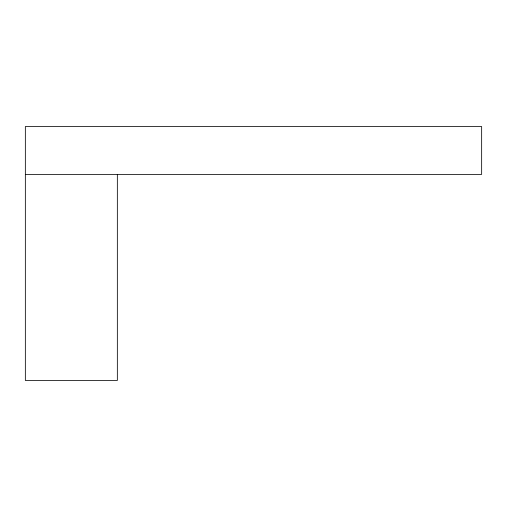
<?xml version="1.0" encoding="UTF-8"?>
<svg xmlns="http://www.w3.org/2000/svg" width="507" height="507" viewBox="0 0 507 507"><rect width="100%" height="100%" fill="white"/><g stroke="black" fill="none" stroke-linecap="round" stroke-linejoin="round"><path stroke-width="0.76" d="M25.35 174.383L481.65 174.383L481.65 126.547L25.35 126.547L25.35 380.453L117.345 380.453L117.345 174.383"/></g></svg>
